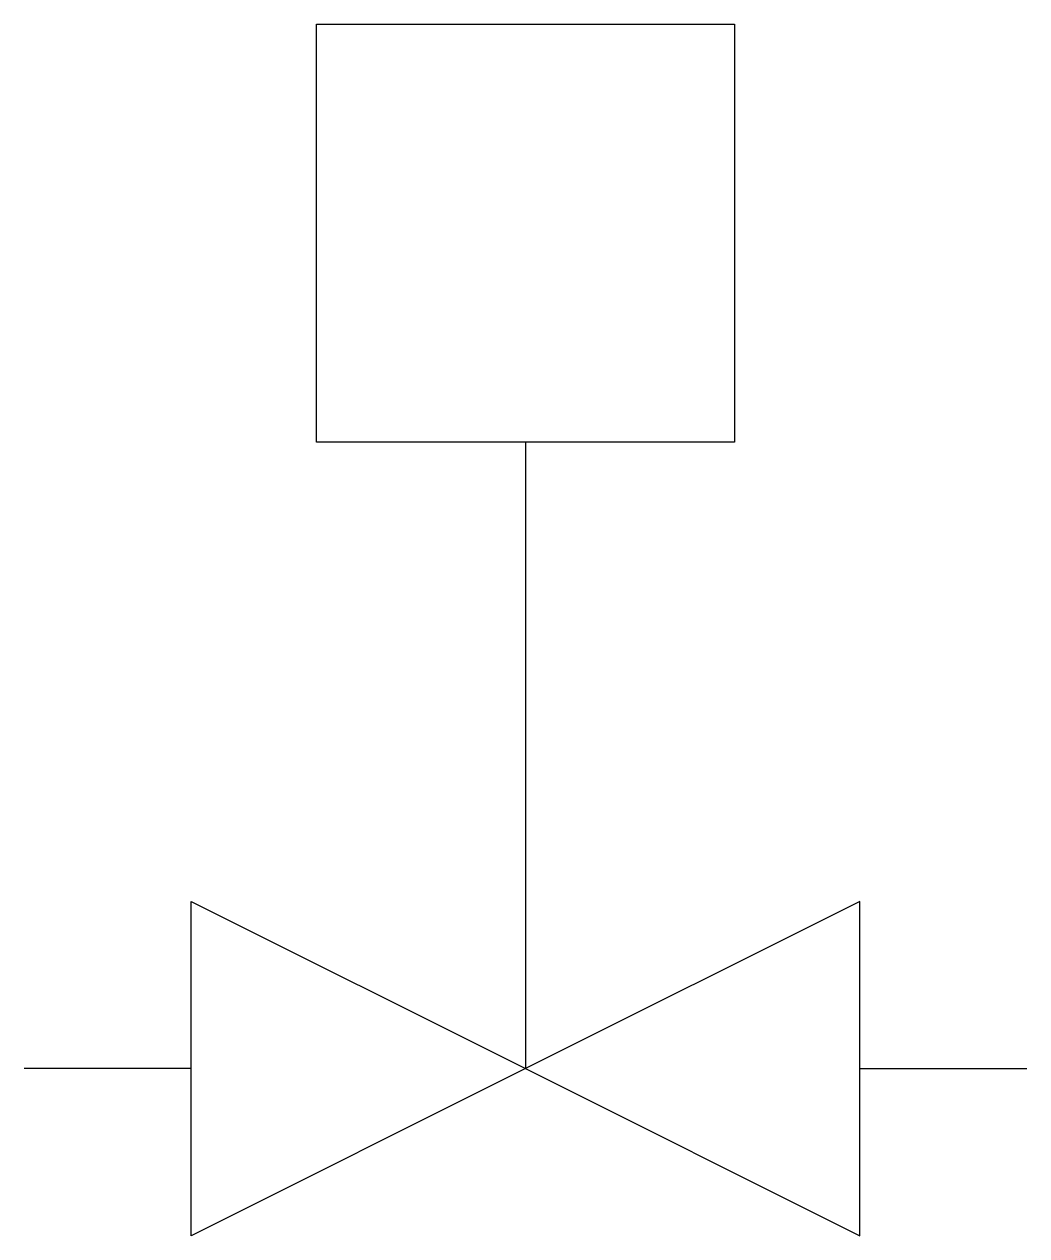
# Model space of a CAD drawing. Header units: millimetres. Extents: x -2.4 to 2.4, y -4.8 to 1.
import ezdxf

# ---------------------------------------------------------------- set-up
doc = ezdxf.new("R2010")
doc.units = ezdxf.units.MM
doc.layers.add('jidou1', color=3, linetype='Continuous')
doc.layers.add('KEISO', color=7, linetype='Continuous')

# ---------------------------------------------------------------- blocks, each defined once
blk = doc.blocks.new('dhcmv1')
at = {"layer": 'KEISO', "color": 3}
for p, q in [((0, -1), (0, -4)), ((-1.6, -4.8), (-1.6, -3.2)), ((1.6, -4.8), (1.6, -3.2)), ((-1.6, -4), (-2.4, -4)), ((1.6, -4), (2.4, -4))]:
    blk.add_line(p, q, dxfattribs=at)
for points in [[(-1, -1), (-1, 1), (1, 1), (1, -1), (-1, -1)], [(-1.6, -3.2), (0, -4), (-1.6, -4.8)], [(1.6, -3.2), (0, -4), (1.6, -4.8)]]:
    blk.add_lwpolyline(points, dxfattribs=at)

msp = doc.modelspace()

# ---------------------------------------------------------------- block references
at = {"layer": 'jidou1', "color": 3, "linetype": 'Continuous'}
msp.add_blockref('dhcmv1', (0, 0), dxfattribs=at)

doc.saveas('drawing.dxf')
